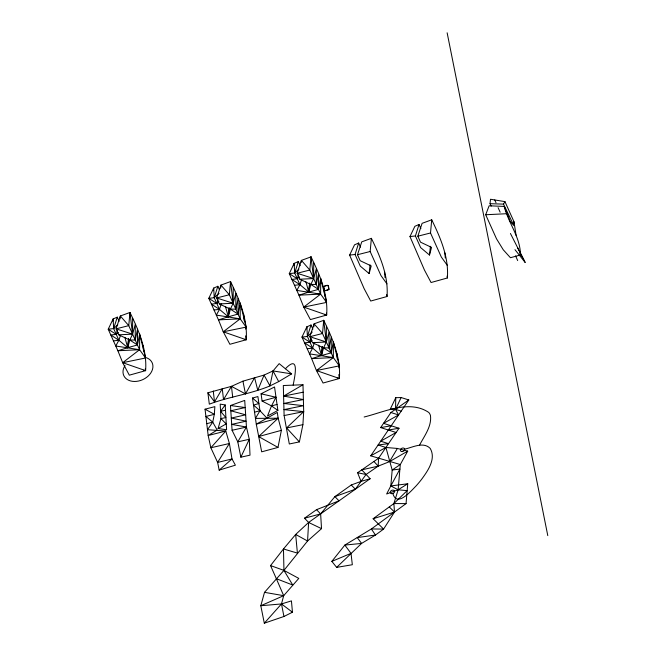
<?xml version="1.0" encoding="UTF-8"?>
<svg xmlns="http://www.w3.org/2000/svg" width="656" height="656" viewBox="0 0 656 656"><rect width="100%" height="100%" fill="white"/><g stroke="black" fill="none" stroke-linecap="round" stroke-linejoin="round"><path stroke-width="0.98" d="M132.651 318.439L132.569 334.134L129.79 340.038L127.723 347.696L117.891 350.755L108.215 329.222L113.111 318.955L117.276 317.151L119.13 321.276M118.761 334.822L129.79 340.038L135.218 340.021L135.292 324.326L132.569 334.134L118.761 334.822L116.079 328.853L120.343 315.987L129.962 312.461C138.793 330.55 147.198 350.042 145.607 370.64L129.314 375.175L122.68 362.686L117.891 350.755L139.58 349.714L145.566 357.996L122.68 362.686L145.607 370.64L145.32 368.688M145.566 357.996L139.654 334.027L139.58 349.714L122.68 362.686M233.233 287.549L233.159 303.244L230.379 309.156L228.313 316.807L218.481 319.874L208.797 298.332L213.7 288.074L217.858 286.27L219.342 289.567M219.35 303.941L230.379 309.156L235.807 309.132L235.881 293.437L233.159 303.244L219.35 303.941L216.66 297.963L220.933 285.098L230.551 281.58C239.374 299.661 247.779 319.16 246.197 339.759L229.895 344.285L223.261 331.797L218.481 319.874L240.162 318.832L246.148 327.114L245.705 329.05M223.261 331.797L246.148 327.114L240.244 303.138L240.162 318.832L223.261 331.797L246.197 339.759L245.623 335.856M313.707 262.843L313.625 278.538L310.846 284.45L308.779 292.1L298.947 295.167L289.263 273.626L294.167 263.368L298.324 261.555L300.177 265.68M299.817 279.226L310.846 284.45L316.274 284.425L316.348 268.73L313.625 278.538L299.817 279.226L297.135 273.257L301.399 260.391L311.018 256.873C319.841 274.954 328.254 294.454 326.663 315.052L310.37 319.579L303.736 307.09L298.947 295.167L320.628 294.126L326.614 302.408L303.736 307.09L326.663 315.052L326.376 313.101M326.614 302.408L320.71 278.431L320.628 294.126L303.736 307.09M326.401 326.294L326.327 341.989L323.547 347.901L321.481 355.552L311.649 358.619L301.965 337.077L306.869 326.819L311.026 325.007L312.879 329.132M312.518 342.686L323.547 347.901L328.976 347.877L329.05 332.182L326.327 341.989L312.518 342.686L309.837 336.708L314.101 323.843L323.72 320.325C332.543 338.406 340.948 357.905 339.365 378.504L323.064 383.03L316.438 370.542L311.649 358.619L333.33 357.577L339.316 365.859L338.873 367.795M316.438 370.542L339.316 365.859L333.412 341.883L333.33 357.577L316.438 370.542L339.365 378.504L338.791 374.601M513.919 223.655L513.943 221.638L504.956 201.63L490.499 199.252L490.032 203.688L491.139 206.164M407.704 451.123L389.475 461.66L378.2 466.121L361.751 469.868L370.132 478.732L308.615 522.447L295.667 534.46L283.474 548.965L270.551 565.587L283.95 570.392L298.792 578.403L283.687 595.673L260.801 605.734L281.481 603.946L291.436 600.888L292.461 612.22L283.941 616.492L264.311 623.2L260.801 605.734L264.516 592.343L283.95 570.392L307.557 541.02L321.522 528.646L308.615 522.447L304.515 518.215L320.636 513.902L334.904 496.625L355.363 489.228L361.03 481.389L357.602 472.73L378.537 458.306L399.02 428.253L383.53 423.358L398.586 414.953L395.543 409.36L395.765 397.716L401.128 397.536L408.803 399.963L370.714 455.83L400.299 464.538L407.704 451.123L397.397 448.45L385.917 447.474L378.094 444.998L388.516 443.661L380.693 441.193L396.134 432.484L380.644 427.589L390.91 412.526L408.803 399.963M304.515 518.215L316.536 509.671L339.004 500.848L334.904 496.625L351.263 484.997L361.03 481.389L366.032 474.509L378.2 466.121L378.537 458.306M308.615 522.447L307.557 541.02L295.667 534.46L297.406 553.098L283.474 548.965L283.95 570.392L292.732 585.021L276.348 578.707L270.551 565.587M302.9 424.678L303.695 411.632L302.982 384.744L283.318 385.523L284.114 415.551L289.312 443.981L299.382 441.89L302.9 424.678L286.598 427.95L299.382 441.89M120.097 318.964L120.343 315.987L128.756 325.638L139.58 349.714L115.751 345.999L118.892 340.267L120.401 335.495M220.678 288.074L220.933 285.098L229.346 294.757L240.162 318.832L216.341 315.118L219.473 309.378L221.285 303.654M301.235 262.375L301.399 260.391L309.812 270.042L320.628 294.126L296.807 290.411L299.948 284.671L301.457 279.899M313.855 326.819L314.101 323.843L322.514 333.494L333.33 357.577L309.509 353.863L312.641 348.123L314.454 342.399M336.651 567.391L361.587 543.422L357.241 537.592L375.47 535.042L371.362 528.966L383.604 529.08L373.125 518.732L393.879 503.562L407.146 490.631L398.126 489.786L390.82 485.932L392.19 470.032L400.299 464.538L398.126 489.786L393.879 503.562L394.494 512.057L383.604 529.08L375.47 535.042L361.587 543.422L344.843 545.079L351.017 553.369L352.329 564.726L336.651 567.391L331.846 561.372L344.843 545.079L371.362 528.966L406.056 503.619L407.737 483.775L390.82 485.932L386.638 493.993L398.126 489.786L407.737 483.775M139.654 334.027L137.44 344.958L127.723 347.696L128.502 338.676M240.244 303.138L238.03 314.076L228.313 316.807L229.092 307.787M320.71 278.431L318.496 289.37L308.779 292.1L309.558 283.08M333.412 341.883L331.198 352.821L321.481 355.552L322.26 346.532M386.966 283.876L380.98 275.594L370.164 251.51L371.37 238.341L361.751 241.859L357.487 254.725L360.169 260.703L371.198 265.918L369.131 273.568L360.292 266.139L355.052 254.479L358.676 243.023L354.519 244.836L349.615 255.094L364.088 288.558L370.714 301.047L387.015 296.52C388.606 275.922 380.193 256.422 371.37 238.341M447.318 265.344L441.332 257.062L430.516 232.978L431.722 219.809L422.103 223.327L417.839 236.193L420.521 242.171L431.55 247.386L429.483 255.036L420.644 247.607L415.404 235.947L419.028 224.491L414.871 226.304L409.967 236.562L424.44 270.026L431.066 282.515L447.367 277.988C448.95 257.39 440.545 237.89 431.722 219.809M118.334 332.526L116.243 334.38L110.807 334.995L118.892 340.267L127.723 347.696L128.658 338.963M218.924 301.637L216.833 303.49L211.396 304.113L219.473 309.378L228.313 316.807L229.247 308.082M299.39 276.93L297.299 278.784L291.863 279.407L299.948 284.671L308.779 292.1L309.714 283.376M312.092 340.382L310.001 342.235L304.564 342.858L312.641 348.123L321.481 355.552L322.416 346.827M369.131 273.568L370.066 264.844M429.483 255.036L430.418 246.312M112.824 320.964L113.111 318.955L113.652 328.599L118.892 340.267L113.455 340.882M213.413 290.075L213.7 288.074L214.233 297.717L219.473 309.378L214.036 310.001M293.88 265.368L294.167 263.368L294.7 273.011L299.948 284.671L294.511 285.294M306.582 328.82L306.869 326.819L307.402 336.462L312.641 348.123L307.213 348.746M293.15 385.129C294.634 377.405 300.104 353.346 285.401 368.754M277.996 447.425L281.375 430.344L278.144 418.2L277.308 412.427L256.283 424.17L261.678 451.828L277.996 447.425L258.628 436.56L278.144 418.2L255.455 418.397L252.47 398.044L257.89 396.56L259.965 410.705L266.902 418.069M291.617 373.871L273.019 370.935L269.985 385.908C250.436 394.141 229.034 396.691 209.313 404.162L207.895 392.796L231.453 386.351L242.925 381.161L264.073 375.076L273.019 370.935L279.177 363.637L291.617 373.871L278.702 381.595L269.985 385.908L264.073 375.076L257.775 390.295L254.585 377.684L245.475 393.903L231.453 386.351L223.524 399.594L222.269 388.696L214.52 401.898L207.895 392.796M219.17 470.122L232.011 458.97L217.628 462.431L229.395 443.505L210.847 447.769L225.787 431.049L208.173 435.518L217.193 430.041L212.724 422.128L214.332 414.297L214.865 406.63L205.041 409.188L208.173 435.518L210.847 447.769L217.628 462.431L219.17 470.122L235.389 465.178L232.011 458.97L229.395 443.505L225.787 431.049L207.517 429.705L212.724 422.128L205.927 416.478L214.332 414.297L205.041 409.188M135.218 340.021L137.514 329.271L137.44 344.958L129.79 340.038M235.807 309.132L238.103 298.382L238.03 314.076L230.379 309.156M316.274 284.425L318.57 273.675L318.496 289.37L310.846 284.45M328.976 347.877L331.272 337.127L331.198 352.821L323.547 347.901M276.348 578.707L283.687 595.673L281.481 603.946L283.941 616.492M218.104 428.54L220.941 418.602L220.211 404.121L225.213 404.965L226.599 429.762L218.104 428.54L226.164 423.891L220.941 418.602L225.844 417.544L220.572 411.287L225.213 404.965M117.449 330.558L116.243 334.38L108.215 329.222L113.652 328.599L117.276 317.151M218.038 299.677L216.833 303.49L208.797 298.332L214.233 297.717L217.858 286.27M298.505 274.971L297.299 278.784L289.263 273.626L294.7 273.011L298.324 261.555M311.206 338.422L310.001 342.235L301.965 337.077L307.402 336.462L311.026 325.007M504.218 206.435C508.351 223.048 520.479 237.292 520.454 254.963L510.442 257.726L503.25 249.78L496.518 238.825L485.694 214.742L489.122 205.787L504.218 206.435L510.155 221.285L513.812 225.492L503.505 204.123L504.956 201.63M261.063 393.797L276.004 397.265L271.502 405.925L267.476 416.06L277.89 410.418L274.544 386.958L261.063 393.797L262.088 401.054L271.502 405.925L277.89 410.418M240.859 457.191L249.288 439.282L246.451 427.048L244.721 400.406L230.469 405.523L232.076 430.279L237.784 441.849L240.859 457.191L250.01 455.157L249.288 439.282L237.784 441.849L246.451 427.048L231.691 424.391L246.066 421.168L231.281 418.061L245.656 414.83L230.805 410.779L245.188 407.548L230.469 405.523M395.765 397.716L390.328 409L395.543 409.36L401.128 397.536M390.82 485.932L399.914 469.056L392.19 470.032L385.917 447.474L370.714 455.83M252.47 398.044L258.915 403.563L253.495 405.047L259.965 410.705L255.455 418.397L256.283 424.17L278.144 418.2M419.438 445.342C424.17 436.15 431.837 426.564 430.484 415.642A14.522 10.742 -24.2 0 0 428.77 412.452C409.344 399.365 384.408 412.091 364.146 416.995M389.475 461.66L397.397 448.45M264.311 623.2L281.481 603.946L292.461 612.22M286.598 427.95L303.695 411.632L283.958 409.623L303.539 405.703L283.794 403.456L303.375 399.537L283.597 396.109L302.982 384.744M113.652 328.599L117.793 324.818M214.233 297.717L219.071 293.306M294.7 273.011L298.849 269.222M307.402 336.462L312.24 332.043M331.846 561.372L351.017 553.369M373.125 518.732L394.494 512.057L389.287 506.916M404.695 449.13C412.616 447.449 423.3 441.365 430.188 448.384C436.371 458.88 427.745 470.901 421.628 479.29A101.582 75.137 -24.2 0 1 416.191 485.809C411.468 490.508 396.847 508.031 392.862 493.492M361.03 481.389L370.132 478.732M254.544 412.189L259.965 410.705M271.502 405.925L277.029 404.416M258.628 436.56L281.375 430.344M262.088 401.054L276.004 397.265M206.788 423.669L212.724 422.128M417.839 236.193L430.516 232.978M357.487 254.725L370.164 251.51M232.076 430.279L246.451 427.048M220.572 411.287L225.475 410.238M283.597 396.109L303.179 392.19M284.114 415.551L303.695 411.632M380.644 427.589L391.197 425.777M388.311 430.016L399.02 428.253M409.967 236.562L415.404 235.947M349.615 255.094L355.052 254.479M485.694 214.742L506.416 213.733M393.879 503.562L406.056 503.619M490.032 203.688L503.505 204.123M264.516 592.343L283.687 595.673M324.753 314.683L326.663 315.052M244.286 339.39L246.197 339.759M337.455 378.135L339.365 378.504M143.697 370.271L145.607 370.64M357.602 472.73L366.032 474.509M395.543 409.36L401.185 411.14M390.91 412.526L398.586 414.953M351.263 484.997L355.363 489.228M316.536 509.671L320.636 513.902L321.522 528.646M373.92 461.48L378.2 466.121M514.985 249.665L525.112 262.4L510.434 233.487M273.019 370.935L278.702 381.595M517.666 247.837L525.112 262.4M494.755 199.965L496.01 202.753M498.093 207.649L500.134 212.191M515.583 255.897L517.682 260.571M419.028 224.491L420.881 228.624M358.676 243.023L360.529 247.148M328.262 286.155L328.976 289.681L328.484 286.065A1.755 1.296 -24.2 0 0 328.082 285.565A2.05 1.517 -24.2 0 0 327.672 285.376L327.524 285.344A1.665 1.23 -24.2 0 0 326.885 285.335L324.909 285.926A1.697 1.255 -24.2 0 0 324.187 286.369A1.919 1.419 -24.2 0 0 323.785 286.877A1.665 1.23 -24.2 0 0 323.629 287.418L324.154 290.059A1.689 1.246 -24.2 0 0 324.548 290.46A1.87 1.386 -24.2 0 0 325.048 290.665A1.689 1.246 -24.2 0 0 325.688 290.665L328.541 289.64L325.696 290.485A1.484 1.099 -24.2 0 1 325.146 290.477A1.632 1.205 -24.2 0 1 324.663 290.288M305.909 281.719L308.779 292.1M318.611 345.171L321.481 355.552M225.443 306.426L228.313 316.807M124.861 337.307L127.723 347.696M324.326 289.845L323.859 287.5A1.451 1.074 -24.2 0 1 323.99 286.918A1.656 1.222 -24.2 0 1 324.244 286.574L324.343 286.475A1.468 1.091 -24.2 0 1 324.966 286.09L326.729 285.54A1.476 1.091 -24.2 0 1 327.434 285.524L327.918 285.721A1.476 1.091 -24.2 0 1 328.197 286.114M519.937 253.003L520.454 254.963M447.138 32.8L547.785 535.616M242.925 381.161L245.475 393.903M513.943 221.638L516.1 235.291M447.08 276.037L447.367 277.988M386.728 294.569L387.015 296.52M231.453 386.351L232.708 397.249M213.266 391.001L214.52 401.898M444.899 252.88L445.285 257.964M384.547 271.404L385.015 277.513M336.897 353.387L337.364 359.496M324.195 289.936L324.663 296.045M243.729 314.65L244.196 320.759M143.147 345.532L143.607 351.641M145.468 357.422A15.572 11.521 -24.2 0 1 150.913 372.805A15.572 11.521 -24.2 0 1 130.454 380.915A15.572 11.521 -24.2 0 1 125.009 365.531M324.704 290.305A1.484 1.099 -24.2 0 1 324.359 289.854M129.962 312.461L128.756 325.638L116.079 328.853L132.569 334.134L129.962 312.461M230.551 281.58L229.346 294.757L216.66 297.963L233.159 303.244L230.551 281.58M311.018 256.873L309.812 270.042L297.135 273.257L313.625 278.538L311.018 256.873M323.72 320.325L322.514 333.494L309.837 336.708L326.327 341.989L323.72 320.325M402.079 451.574A2.255 1.673 -24.2 0 0 404.621 448.884A2.255 1.673 -24.2 0 0 400.947 448.909A2.255 1.673 -24.2 0 0 402.079 451.574M391.911 493.673A2.255 1.673 -24.2 0 0 394.453 490.983A2.255 1.673 -24.2 0 0 390.779 491.008A2.255 1.673 -24.2 0 0 391.911 493.673"/></g></svg>
